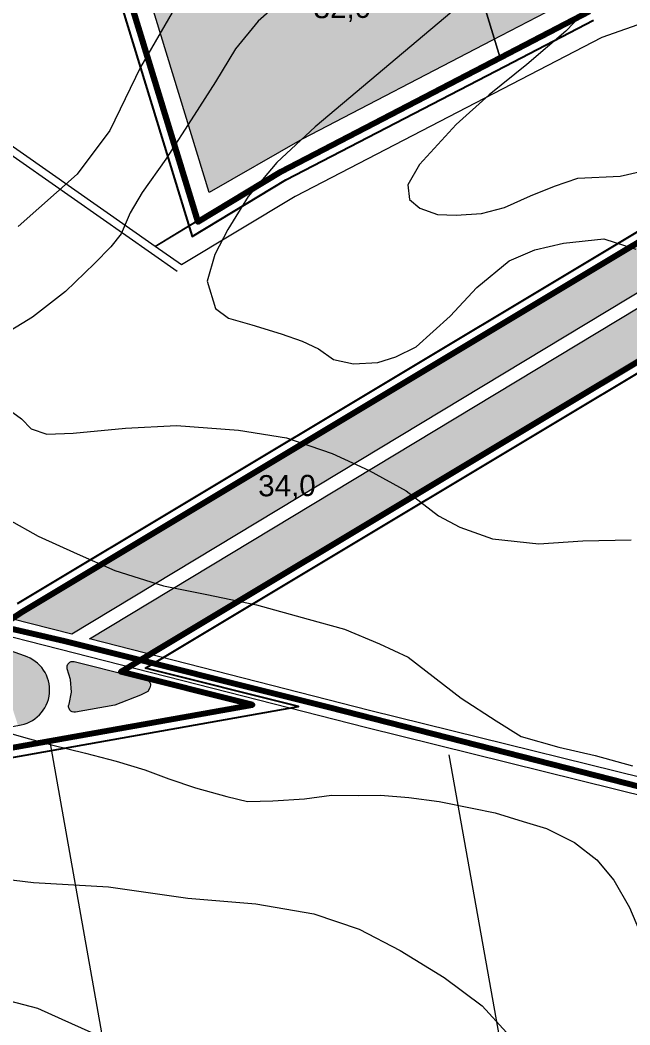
# Model space of a CAD drawing. Header units: metres. Extents: x 783184 to 1587399, y 282652 to 580595.
# Drawn here: x 786409 to 786726, y 289409 to 289931 of the extents above; entities that cross this region are included whole.
import ezdxf

# ---------------------------------------------------------------- set-up
doc = ezdxf.new("R2010")
doc.units = ezdxf.units.M
doc.header["$LTSCALE"] = 0.5
doc.linetypes.add('CACHE', pattern=[0.375, 0.25, -0.125])
doc.layers.add('cote de nivel', color=1, linetype='CONTINUOUS', lineweight=211)
doc.layers.add('Limite proprietati', color=7, linetype='CONTINUOUS', lineweight=5)
for name, color, linetype in [('curbe  de nivelI', 7, 'CONTINUOUS'), ('drumuri extravilan', 7, 'CONTINUOUS'), ('Limita intravilan existent', 1, 'CONTINUOUS'), ('Limita intravilan propus', 5, 'CONTINUOUS'), ('locuinte si functiuni complementare', 51, 'CONTINUOUS'), ('proprietati extravilan', 7, 'CONTINUOUS'), ('spatii verzi', 90, 'CONTINUOUS'), ('strazi', 7, 'CONTINUOUS')]:
    doc.layers.add(name, color=color, linetype=linetype)
doc.styles.add('arial', font='arial.ttf')

msp = doc.modelspace()

# ---------------------------------------------------------------- hatches: boundary and pattern name
at = {"layer": 'locuinte si functiuni complementare', "lineweight": 30}
h = msp.add_hatch(color=256, dxfattribs=at)
h.paths.add_polyline_path([(786876.31626, 290030.84114), (786857.4075, 290090.05473), (786853.15441, 290088.91277), (786865.17895, 290044.1289), (786829.20183, 290033.58886), (786816.43694, 290077.1602), (786778.80507, 290065.11496), (786776.84968, 290072.47709), (786770.68267, 290095.69606), (786788.89797, 290102.43233), (786782.3001, 290123.93134), (786803.5269, 290128.94814), (786816.14893, 290085.3763), (786854.94531, 290097.7652), (786821.02064, 290204.00177), (786585.74413, 290151.83702), (786655.89702, 289921.30383), (786701.32959, 289944.9377), (786818.93044, 289986.4066), (786812.20219, 290008.51731)])
h.paths.add_polyline_path([(786853.15441, 290088.91277), (786816.43694, 290077.1602), (786829.20183, 290033.58886), (786865.17895, 290044.1289)], flags=17)
h.paths.add_polyline_path([(786803.5269, 290128.94814), (786782.3001, 290123.93134), (786788.89797, 290102.43233), (786770.68267, 290095.69606), (786776.84968, 290072.47709), (786816.14893, 290085.3763)], flags=17)
h.paths.add_polyline_path([(786585.74413, 290151.83702), (786423.55419, 290115.87678), (786507.58353, 289841.46044), (786555.9144, 289869.2932), (786654.44621, 289920.54912), (786655.89702, 289921.30383)])
h = msp.add_hatch(color=256, dxfattribs=at)
h.paths.add_polyline_path([(786940.97, 289879.88), (786942.41759, 289880.63534), (786931.03727, 289902.44551), (786445.49482, 289609.47033), (786476.86127, 289601.45372), (786482.65, 289604.92)])
h.paths.add_polyline_path([(786927.89431, 289908.46894), (786917.79924, 289927.81597), (786699.87, 289797.08), (786410.56, 289623.51), (786404.86903, 289619.85343), (786436.27468, 289611.8268)])
at = {"layer": 'spatii verzi', "linetype": 'ByBlock', "lineweight": 30}
h = msp.add_hatch(color=3, dxfattribs=at)
h.paths.add_polyline_path([(786092.33315, 289657.01822), (786238.17754, 289637.68718), (786352.52831, 289609.09352, -0.20098885), (786354.38536, 289607.70589), (786362.19179, 289594.45497), (786401.73073, 289584.70883), (786408.26202, 289564.50566, 0.814766821), (786411.5704, 289600.64259), (786358.03693, 289619.65098), (786242.26587, 289648.90601), (786105.37587, 289667.75601), (785923.18587, 289647.58601), (785850.11569, 289633.53384), (785730.2339, 289610.4793), (785590.1126, 289582.70689), (785543.31797, 289569.39109, 0.472528953), (785536.46058, 289547.7583), (785551.51961, 289524.99651, 0.446588527), (785560.36009, 289523.69395), (785631.90481, 289583.19343), (785661.50601, 289589.11561), (785871.86052, 289629.56901, -0.106668561), (785874.39112, 289629.51196), (785895.40102, 289624.48, 0.103207139), (785897.85083, 289624.40798), (786028.98863, 289647.76962)])
h.paths.add_polyline_path([(785967.37275, 289646.44122), (785889.20476, 289632.51414), (785883.22719, 289633.79159), (785924.08396, 289641.64878)], flags=16)
h.paths.add_polyline_path([(786438.08733, 289571.37166, -0.60346488), (786434.82658, 289575.56055), (786434.84444, 289575.60005), (786436.1394, 289581.74647), (786435.49507, 289588.29223), (786433.87641, 289593.95323, -0.57826152), (786437.49672, 289597.68632), (786467.77425, 289590.02513), (786474.80514, 289588.40385, -0.492983287), (786476.78099, 289584.07422), (786475.74944, 289582.13048), (786471.94003, 289580.13206), (786458.5386, 289575.02089)])

# ---------------------------------------------------------------- linework, layer by layer
at = {"layer": 'curbe  de nivelI', "color": 21, "lineweight": 5}
for points in [[(786547.53641, 289943.41336), (786533.12631, 289930.60343), (786521.34648, 289916.23966), (786510.98024, 289899.05022), (786499.90727, 289881.62534), (786485.06466, 289858.78458), (786472.77182, 289841.47315), (786466.64631, 289830.87693), (786461.93437, 289820.04521), (786456.5157, 289813.21655), (786448.03424, 289804.50409), (786432.92628, 289790.0689), (786415.72779, 289776.64701), (786393.34615, 289762.98965)], [(786492.28558, 289941.8259), (786471.85876, 289906.66497), (786455.97118, 289873.77246), (786438.94884, 289851.08797), (786408.30857, 289823.86657)], [(786709.87477, 289943.25513), (786693.03875, 289925.41429), (786672.73127, 289908.07444), (786653.05542, 289892.26096), (786636.01658, 289876.853), (786616.94926, 289855.97113), (786610.85346, 289845.51739), (786611.66482, 289837.81343), (786617.1416, 289833.35322), (786626.26958, 289830.10944), (786636.0061, 289829.70395), (786649.19092, 289830.51489), (786661.15874, 289833.75867), (786674.54638, 289839.84079), (786687.12273, 289844.70646), (786699.29337, 289848.96394), (786721.20047, 289849.9776), (786737.22513, 289853.62688)], [(786636.95924, 289938.20741), (786562.73709, 289875.60419), (786542.83424, 289857.06498), (786527.93494, 289839.33711), (786517.29262, 289822.31837), (786510.5525, 289809.19977), (786506.65031, 289795.37203), (786510.90723, 289781.18974), (786517.64736, 289776.22595), (786529.70866, 289772.68037), (786544.9627, 289768.07114), (786555.95981, 289764.171), (786564.47366, 289760.27087), (786572.27804, 289754.59798), (786582.56562, 289752.47064), (786595.33646, 289753.17974), (786604.55978, 289756.01619), (786615.20215, 289761.33456), (786632.93938, 289777.28961), (786646.77442, 289792.18104), (786663.44739, 289806.00874), (786676.92769, 289811.68166), (786691.82699, 289815.22725), (786712.75688, 289817.35459), (786729.42991, 289812.03622)], [(786403.64778, 289728.56598), (786410.00888, 289723.85654), (786415.19197, 289718.67617), (786423.20227, 289715.85053), (786436.86682, 289716.32147), (786464.19598, 289718.91164), (786490.58271, 289720.3245), (786522.85939, 289717.96976), (786547.83261, 289713.96674), (786571.51843, 289705.88578), (786590.83735, 289696.93785), (786609.92062, 289686.34164), (786626.88354, 289673.39069), (786637.95657, 289667.5039), (786654.91948, 289661.38165), (786678.95028, 289658.79145), (786701.80307, 289660.43977), (786726.92427, 289660.88059)], [(786403.36868, 289671.52785), (786418.69244, 289662.77606), (786438.94163, 289653.75078), (786458.64356, 289644.999), (786483.81824, 289637.06768), (786506.47005, 289632.54893), (786532.19198, 289627.07906), (786559.00854, 289619.69476), (786577.88953, 289614.49838), (786596.22326, 289606.84055), (786610.99971, 289600.00323), (786638.63715, 289578.67076), (786656.69726, 289566.91055), (786669.83188, 289558.70574), (786689.26019, 289553.23587), (786708.14118, 289548.85999), (786727.56948, 289543.39012)], [(786389.99866, 289564.42622), (786412.32629, 289558.10808), (786425.59371, 289554.40085), (786443.28359, 289549.98073), (786459.26157, 289545.84575), (786474.2409, 289541.42563), (786486.65236, 289536.72031), (786500.58922, 289531.97468), (786516.85255, 289527.55452), (786527.55204, 289524.988), (786540.67677, 289525.27317), (786557.2254, 289526.27126), (786571.2061, 289528.26744), (786585.32947, 289528.12486), (786596.59961, 289528.26744), (786611.43633, 289526.98418), (786627.22124, 289524.96512), (786644.34053, 289521.40047), (786656.18133, 289519.11912), (786670.73268, 289514.55642), (786682.85878, 289510.84919), (786697.41013, 289503.57738), (786709.10831, 289494.59453), (786717.9532, 289484.04325), (786726.08486, 289469.78477), (786733.98703, 289451.02661)], [(786361.78859, 289489.38865), (786416.252, 289482.76825), (786455.25963, 289480.56141), (786496.47516, 289474.67659), (786531.80283, 289471.7342), (786561.97849, 289466.58497), (786585.53027, 289458.49331), (786606.87403, 289447.45927), (786629.68979, 289433.48283), (786649.56155, 289418.77077), (786662.07347, 289404.79429)], [(786396.39131, 289423.19605), (786418.43281, 289417.58469), (786431.11712, 289411.76547), (786451.07464, 289402.72618)]]:
    msp.add_lwpolyline(points, dxfattribs=at)
at = {"layer": 'drumuri extravilan', "color": 30, "lineweight": 140}
msp.add_lwpolyline([(785520.95404, 289574.94165), (785762.76851, 289622.70724), (785978.72646, 289663.61211), (786005.79013, 289667.50226), (786057.38912, 289673.07698), (786108.36489, 289673.07698), (786198.63933, 289662.51823), (786432.34341, 289608.40375), (786569.96995, 289573.98309), (786762.41798, 289524.7635), (786838.57654, 289511.59727), (786874.05377, 289513.05983), (786914.02978, 289520.75505), (787035.66517, 289709.62948), (787221.00021, 290033.30275), (787365.64271, 290268.96432), (787686.81462, 290673.75185), (787709.16888, 290715.90292), (787721.92635, 290750.00594), (787908.66972, 291267.68261), (788122.99455, 291883.76464)], dxfattribs=at)
at = {"layer": 'Limita intravilan existent', "color": 0, "lineweight": 50}
for points in [[(786410.824, 290123.297), (786501.773, 289826.282), (786545.068, 289852.379), (786659.061, 289911.678), (786705.32, 289935.741)], [(786892.043, 289983.412), (786922.14, 289930.42), (786922.14, 289930.42), (786922.14, 289930.42), (786922.14, 289930.42), (786922.14, 289930.42), (786922.14, 289930.42), (786922.14, 289930.42), (786922.14, 289930.42), (786922.14, 289930.42), (786922.14, 289930.42), (786922.14, 289930.42), (786922.14, 289930.42), (786922.14, 289930.42), (786922.14, 289930.42), (786922.14, 289930.42), (786699.87, 289797.08), (786410.56, 289623.51), (786390.142, 289610.391)], [(785636.305, 289416.059), (786530.136, 289575.194), (786461.673, 289592.359), (786482.65, 289604.92), (786940.97, 289879.88)]]:
    msp.add_lwpolyline(points, dxfattribs=at)
at = {"layer": 'Limita intravilan propus', "color": 0, "lineweight": 25}
for points in [[(786404.45876, 290127.00714), (786498.86776, 289818.69271), (786547.51474, 289848.01573), (786661.36846, 289907.24228), (786707.31493, 289931.14271)], [(786404.45876, 290127.00714), (786498.86776, 289818.69271), (786547.51474, 289848.01573), (786661.36846, 289907.24228), (786707.31493, 289931.14271)], [(786915.38113, 289932.19605), (786697.29783, 289801.36765), (786407.92183, 289627.75805)], [(786915.38113, 289932.19605), (786697.29783, 289801.36765), (786407.92183, 289627.75805)], [(785634.3196, 289410.6269), (786554.00359, 289574.36469), (786474.60106, 289594.27244), (786485.21869, 289600.63026), (786938.1878, 289872.3801), (786974.45687, 289762.92425), (786870.35216, 289645.69897)], [(785634.3196, 289410.6269), (786554.00359, 289574.36469), (786474.60106, 289594.27244), (786485.21869, 289600.63026), (786938.1878, 289872.3801), (786974.45687, 289762.92425), (786870.35216, 289645.69897)]]:
    msp.add_lwpolyline(points, dxfattribs=at)
at = {"layer": 'Limita intravilan propus', "color": 0, "lineweight": 50}
for points in [[(786410.824, 290123.297), (786501.773, 289826.282), (786545.068, 289852.379), (786659.061, 289911.678), (786705.32, 289935.741)], [(786892.043, 289983.412), (786922.14, 289930.42), (786699.87, 289797.08), (786410.56, 289623.51), (786390.142, 289610.391)], [(785636.305, 289416.059), (786530.136, 289575.194), (786461.673, 289592.359), (786482.65, 289604.92), (786940.97, 289879.88), (786980.11, 289761.76), (786877.2, 289645.88), (786946.05, 289576.15), (786939.655, 289562.755), (786942.807, 289560.592), (786948.209, 289556.805), (786945.429, 289552.84), (786935.796, 289541.724), (786924.032, 289531.721), (786902.357, 289518.66), (786903.839, 289513.751), (786909.918, 289498.677), (786911.652, 289493.281), (786911.266, 289486.343), (786907.749, 289477.551), (786900.523, 289463.531), (786880.722, 289429.855), (786867.858, 289408.753)]]:
    msp.add_lwpolyline(points, dxfattribs=at)
at = {"layer": 'Limita intravilan propus', "color": 1, "lineweight": 211}
for points in [[(786410.824, 290123.297), (786501.773, 289826.282), (786545.068, 289852.379), (786659.061, 289911.678), (786705.32, 289935.741)], [(786410.824, 290123.297), (786501.773, 289826.282), (786545.068, 289852.379), (786659.061, 289911.678), (786705.32, 289935.741)], [(786892.043, 289983.412), (786922.14, 289930.42), (786699.87, 289797.08), (786410.56, 289623.51), (786390.142, 289610.391)], [(786892.043, 289983.412), (786922.14, 289930.42), (786699.87, 289797.08), (786410.56, 289623.51), (786390.142, 289610.391)], [(785636.305, 289416.059), (786530.136, 289575.194), (786461.673, 289592.359), (786482.65, 289604.92), (786940.97, 289879.88), (786980.11, 289761.76), (786877.2, 289645.88), (786946.05, 289576.15), (786939.655, 289562.755), (786942.807, 289560.592), (786948.209, 289556.805), (786945.429, 289552.84), (786935.796, 289541.724), (786924.032, 289531.721), (786902.357, 289518.66), (786903.839, 289513.751), (786909.918, 289498.677), (786911.652, 289493.281), (786911.266, 289486.343), (786907.749, 289477.551), (786900.523, 289463.531), (786880.722, 289429.855), (786867.858, 289408.753)], [(785636.305, 289416.059), (786530.136, 289575.194), (786461.673, 289592.359), (786482.65, 289604.92), (786940.97, 289879.88), (786980.11, 289761.76), (786877.2, 289645.88), (786946.05, 289576.15), (786939.655, 289562.755), (786942.807, 289560.592), (786948.209, 289556.805), (786945.429, 289552.84), (786935.796, 289541.724), (786924.032, 289531.721), (786902.357, 289518.66), (786903.839, 289513.751), (786909.918, 289498.677), (786911.652, 289493.281), (786911.266, 289486.343), (786907.749, 289477.551), (786900.523, 289463.531), (786880.722, 289429.855), (786867.858, 289408.753)]]:
    msp.add_lwpolyline(points, dxfattribs=at)
at = {"layer": 'Limite proprietati', "color": 0, "linetype": 'ByBlock', "lineweight": 5}
msp.add_lwpolyline([(786876.31626, 290030.84114), (786812.20219, 290008.51731), (786818.93044, 289986.4066), (786701.32959, 289944.9377), (786654.44621, 289920.54912), (786555.9144, 289869.2932), (786507.58353, 289841.46044), (786423.55419, 290115.87678)], dxfattribs=at)
at = {"layer": 'proprietati extravilan', "color": 0, "lineweight": 5}
msp.add_line((785453.97031, 290528.01706), (786490.95595, 289800.59992), dxfattribs=at)
msp.add_line((785453.97031, 290528.01706), (786490.95595, 289800.59992), dxfattribs=at)
at = {"layer": 'proprietati extravilan', "color": 0, "linetype": 'CACHE', "lineweight": 5}
msp.add_line((785203.97419, 289339.57093), (786529.77347, 289575.61225), dxfattribs=at)
at = {"layer": 'proprietati extravilan', "color": 0, "linetype": 'Continuous', "lineweight": 5}
for p, q in [((786424.68952, 289556.90342), (786469.66399, 289304.03959)), ((786632.22443, 289549.14738), (786669.49779, 289339.58211))]:
    msp.add_line(p, q, dxfattribs=at)
at = {"layer": 'proprietati extravilan', "color": 0, "lineweight": 5}
for points in [[(786410.46165, 290123.71526), (786582.68207, 290161.89942), (786658.69907, 289912.09586), (786544.70559, 289852.79683), (786501.41102, 289826.70005), (786410.46165, 290123.71526)], [(786824.20496, 290002.65196), (786830.92217, 289980.57753), (786704.95748, 289936.15934), (786704.95748, 289936.15934), (786658.69907, 289912.09586), (786658.69907, 289912.09586), (786658.69907, 289912.09586), (786582.68207, 290161.89942)], [(786126.91773, 290060.84881), (786410.46165, 290123.71526), (786501.41102, 289826.70005), (786479.52245, 289813.50622), (786126.91773, 290060.84881)], [(786479.52245, 289813.50622), (786544.70559, 289852.79683), (786704.95748, 289936.15934), (786830.92217, 289980.57753), (786824.20496, 290002.65196), (786879.13292, 290022.02066), (786890.82957, 289985.32955), (786890.82957, 289985.32955), (786711.63096, 289922.14119), (786711.63096, 289922.14119), (786711.63096, 289922.14119), (786711.63096, 289922.14119), (786711.63096, 289922.14119), (786711.63096, 289922.14119), (786552.26796, 289839.32819), (786493.25304, 289803.87458), (786493.25304, 289803.87458), (786493.25304, 289803.87458), (786479.52245, 289813.50622)]]:
    msp.add_lwpolyline(points, dxfattribs=at)
at = {"layer": 'strazi', "color": 0, "lineweight": 20}
for points in [[(786917.81242, 289927.82388), (786917.96693, 289927.49459), (786927.89431, 289908.46894), (786436.27468, 289611.8268), (786352.24016, 289633.30428), (786277.11134, 289651.88246), (786241.7566, 289660.12141), (786185.34418, 289668.71894), (786142.48071, 289674.39656), (786110.76951, 289677.94827), (786077.00795, 289678.59714), (786036.54118, 289675.83944), (785993.84395, 289670.81069), (785869.04948, 289648.56981), (785054.15874, 289487.55602)], [(786997.90842, 289715.07439), (787010.57019, 289682.24476), (786973.96823, 289620.08781), (786957.44072, 289589.36892), (786946.96729, 289574.70957), (786935.96743, 289559.78555), (786926.02469, 289546.29579), (786903.96529, 289528.80198), (786880.64945, 289519.89709), (786853.84247, 289516.23439), (786825.56699, 289517.80534), (786776.05373, 289526.44556), (786591.0232, 289572.2763), (786445.49482, 289609.47033), (786931.03727, 289902.44551), (786943.23826, 289879.06254), (786944.3341, 289875.77404), (786953.20576, 289849.15118), (786964.25121, 289816.00504), (786975.00222, 289783.3782), (786983.2222, 289758.13003), (786990.47417, 289734.35), (786995.56734, 289721.14437)], [(786350.0456, 289624.57587), (786588.82696, 289563.54832), (786774.19595, 289517.63374), (786824.54026, 289508.8485), (786854.20533, 289507.20035), (786873.08531, 289508.01252), (786883.46176, 289508.01252), (786892.35586, 289504.30712), (786897.28779, 289500.85787), (786899.26887, 289494.93265), (786899.26887, 289488.0256), (786897.8835, 289480.6575), (786892.41127, 289470.69393), (786883.43405, 289461.22554), (786864.99473, 289451.26197), (786855.51877, 289441.29839), (786857.56912, 289425.73404), (786860.15977, 289417.44386), (786845.68261, 289386.35785)]]:
    msp.add_lwpolyline(points, dxfattribs=at)
msp.add_lwpolyline([(785661.50601, 289589.11561), (785871.86052, 289629.56901, -0.106668561), (785874.39112, 289629.51196), (785895.40102, 289624.48, 0.103207139), (785897.85083, 289624.40798), (786028.98863, 289647.76962), (786092.33315, 289657.01822), (786238.17754, 289637.68718), (786352.52831, 289609.09352, -0.20098885), (786354.38536, 289607.70589), (786381.4776, 289561.71853, 0.313376024), (786384.58862, 289560.28781), (786408.26202, 289564.50566, 0.814766821), (786411.5704, 289600.64259), (786358.03693, 289619.65098)], format="xyb", dxfattribs=at)
msp.add_lwpolyline([(786437.49672, 289597.68632), (786467.77425, 289590.02513), (786474.80514, 289588.40385, -0.492983287), (786476.78099, 289584.07422), (786475.74944, 289582.13048), (786471.94003, 289580.13206), (786458.5386, 289575.02089), (786438.08733, 289571.37166, -0.60346488), (786434.82658, 289575.56055), (786434.84444, 289575.60005), (786436.1394, 289581.74647), (786435.49507, 289588.29223), (786433.87641, 289593.95323, -0.57826152)], format="xyb", close=True, dxfattribs=at)

# ---------------------------------------------------------------- texts
at = {"layer": 'cote de nivel', "color": 32, "lineweight": 30, "style": 'arial'}
for s, p in [('32,0', (786561.88156, 289932.07644)), ('34,0', (786533.1077, 289683.55244))]:
    msp.add_text(s, height=11, rotation=0.3467557, dxfattribs=at).set_placement(p)

doc.saveas('drawing.dxf')
